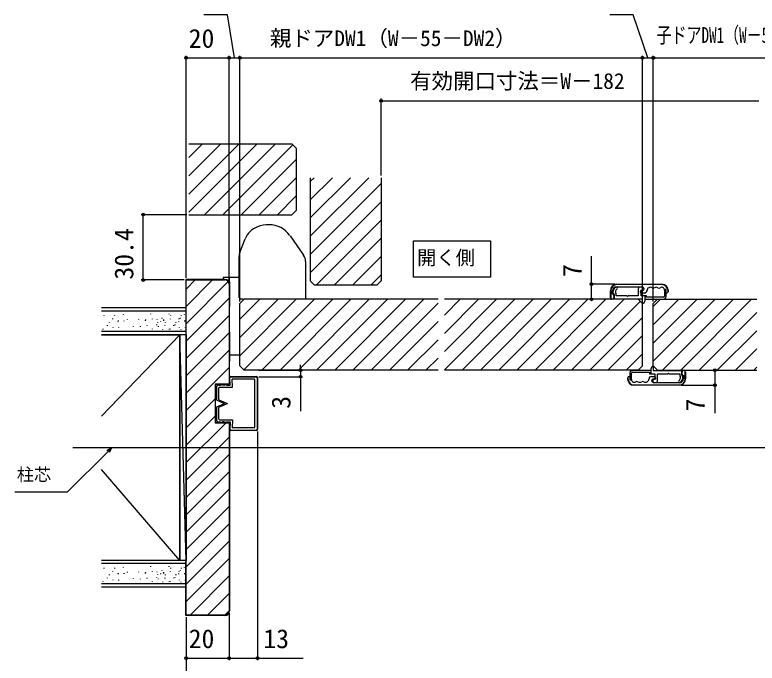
# Model space of a CAD drawing. Units: millimetres, scale not verified. Extents: x -525 to 525, y -783 to 780.
# Drawn here: x -104.8 to 241.1, y -241.5 to 60.2 of the extents above; entities that cross this region are included whole.
import ezdxf
from ezdxf.enums import TextEntityAlignment as Align

# ---------------------------------------------------------------- set-up
doc = ezdxf.new("R2010")
doc.units = ezdxf.units.MM
doc.header["$LTSCALE"] = 4
for name, color, linetype in [('0-2_USER1', 3, 'Continuous'), ('0-4_YKK_12', 2, 'Continuous'), ('0-5_YKK_13', 4, 'Continuous'), ('0-7_YKK_D', 6, 'Continuous'), ('0-9_YSS_K', 3, 'Continuous')]:
    doc.layers.add(name, color=color, linetype=linetype)
doc.styles.add('ＭＳ ゴシック', font='')
doc.styles.get('ＭＳ ゴシック').set_extended_font_data('MS Gothic')

msp = doc.modelspace()

# ---------------------------------------------------------------- linework, layer by layer
at = {"layer": '0-2_USER1'}
msp.add_lwpolyline([(116.89, -44.902), (116.89, -61.915), (81.048, -61.915), (81.048, -44.902)], close=True, dxfattribs=at)
at = {"layer": '0-4_YKK_12'}
for p, q in [((-23.7, 0.2), (24.3, 0.2)), ((-23.7, -6.21), (-17.29, 0.2)), ((-23.7, -14.695), (-8.805, 0.2)), ((-23.7, -23.181), (-0.319, 0.2)), ((-23.7, -31.666), (8.166, 0.2)), ((-16.349, -32.8), (16.651, 0.2)), ((26.3, -1.8), (24.3, 0.2)), ((-7.864, -32.8), (24.718, -0.218)), ((26.3, -1.8), (26.3, -30.8)), ((0.622, -32.8), (26.3, -7.122)), ((9.107, -32.8), (26.3, -15.607)), ((32.9, -15.6), (32.9, -63.6)), ((32.9, -17.377), (34.677, -15.6)), ((32.9, -25.863), (43.163, -15.6)), ((32.9, -34.348), (51.648, -15.6)), ((32.9, -42.833), (60.133, -15.6)), ((65.9, -15.6), (65.9, -63.6)), ((32.9, -51.319), (65.9, -18.319)), ((17.592, -32.8), (26.3, -24.092)), ((32.9, -59.804), (65.9, -26.804)), ((26.3, -30.8), (24.3, -32.8)), ((-23.7, -32.8), (24.3, -32.8)), ((35.589, -65.6), (65.9, -35.289)), ((44.074, -65.6), (65.9, -43.774)), ((52.56, -65.6), (65.9, -52.26)), ((61.045, -65.6), (65.9, -60.745)), ((34.9, -65.6), (32.9, -63.6)), ((63.9, -65.6), (34.9, -65.6)), ((63.9, -65.6), (65.9, -63.6)), ((0.1, -74.2), (2.1, -72.2)), ((0.1, -81.509), (9.409, -72.2)), ((0.1, -89.994), (17.894, -72.2)), ((0.1, -98.479), (26.379, -72.2)), ((1.982, -105.082), (34.865, -72.2)), ((92.4, -72.2), (2.1, -72.2)), ((10.35, -105.2), (43.35, -72.2)), ((18.835, -105.2), (51.835, -72.2)), ((27.32, -105.2), (60.32, -72.2)), ((35.806, -105.2), (68.806, -72.2)), ((44.291, -105.2), (77.291, -72.2)), ((52.776, -105.2), (85.776, -72.2)), ((185.7, -72.2), (95.4, -72.2)), ((95.4, -79.547), (102.747, -72.2)), ((95.4, -88.032), (111.232, -72.2)), ((95.4, -96.517), (119.717, -72.2)), ((95.4, -105.003), (128.203, -72.2)), ((103.688, -105.2), (136.688, -72.2)), ((112.173, -105.2), (145.173, -72.2)), ((120.659, -105.2), (153.659, -72.2)), ((129.144, -105.2), (162.144, -72.2)), ((137.629, -105.2), (170.629, -72.2)), ((146.114, -105.2), (179.114, -72.2)), ((187.7, -74.2), (185.7, -72.2)), ((192.7, -74.2), (194.7, -72.2)), ((192.7, -75.585), (196.085, -72.2)), ((192.7, -84.07), (204.57, -72.2)), ((192.7, -92.556), (213.056, -72.2)), ((192.7, -101.041), (221.541, -72.2)), ((194.7, -72.2), (240.892, -72.2)), ((197.026, -105.2), (230.026, -72.2)), ((205.511, -105.2), (238.511, -72.2)), ((0.1, -103.2), (0.1, -74.2)), ((61.262, -105.2), (92.4, -74.062)), ((154.6, -105.2), (186.65, -73.15)), ((187.7, -103.2), (187.7, -74.2)), ((192.7, -103.2), (192.7, -74.2)), ((213.997, -105.2), (240.892, -78.305)), ((69.747, -105.2), (92.4, -82.547)), ((163.085, -105.2), (187.7, -80.585)), ((171.57, -105.2), (187.7, -89.07)), ((222.482, -105.2), (240.892, -86.79)), ((78.232, -105.2), (92.4, -91.032)), ((230.967, -105.2), (240.892, -95.275)), ((86.717, -105.2), (92.4, -99.517)), ((180.056, -105.2), (187.7, -97.556)), ((0.1, -103.2), (2.1, -105.2)), ((187.7, -103.2), (185.7, -105.2)), ((192.7, -103.2), (194.7, -105.2)), ((92.4, -105.2), (2.1, -105.2)), ((185.7, -105.2), (95.4, -105.2)), ((194.7, -105.2), (240.892, -105.2)), ((239.453, -105.2), (240.892, -103.76)), ((-77.75, -141.2), (374.137, -141.2))]:
    msp.add_line(p, q, dxfattribs=at)
at = {"layer": '0-5_YKK_13'}
for p, q in [((0.037, -50.37), (2.518, -44.069)), ((23.463, -42.685), (29.784, -51.714)), ((-0.311, -71.399), (-0.311, -52.202)), ((30.689, -54.582), (30.689, -72.199)), ((-4.7, -62), (-7.7, -62)), ((-7.7, -62), (-7.7, -63)), ((-4.7, -64), (-4.7, -62)), ((-0.311, -62), (-4.7, -62)), ((-4.7, -64), (-4.7, -75.5)), ((175.703, -65.2), (196.703, -65.2)), ((196.703, -65.35), (175.703, -65.35)), ((172.703, -71.519), (172.703, -68.2)), ((172.853, -68.2), (172.853, -71.75)), ((173.703, -69.7), (173.703, -68.2)), ((175.503, -66.4), (187.403, -66.4)), ((187.183, -66.556), (186.403, -66.556)), ((187.103, -68), (187.903, -68)), ((187.303, -68), (187.59, -68)), ((188.403, -67.4), (188.403, -67.5)), ((198.703, -67.7), (197.889, -67.7)), ((197.903, -67.894), (197.903, -70.756)), ((198.703, -70.756), (198.703, -67.7)), ((199.553, -68.7), (199.553, -68.2)), ((199.703, -68.7), (199.703, -68.2)), ((-0.311, -71.399), (0.489, -72.199)), ((1.689, -72.199), (0.489, -72.199)), ((173.303, -72.2), (173.405, -72.2)), ((174.403, -69.892), (174.403, -72.056)), ((180.4, -70.556), (180.703, -70.86)), ((180.703, -70.86), (181.007, -70.556)), ((187.103, -69.2), (188.703, -69.2)), ((188.703, -72.056), (188.703, -73.056)), ((188.703, -72.056), (197.403, -72.056)), ((197.403, -71.256), (189.503, -71.256)), ((198.703, -69.2), (199.053, -69.2)), ((-4.7, -81.5), (-4.7, -75.5)), ((-4.7, -87.5), (-4.7, -81.5)), ((-4.7, -87.5), (-4.7, -101)), ((-4.7, -98), (0.1, -98)), ((-4.7, -107), (-4.7, -101)), ((181.703, -106.644), (181.703, -109.7)), ((182.503, -109.506), (182.503, -106.644)), ((191.703, -105.344), (183.003, -105.344)), ((183.003, -106.144), (190.903, -106.144)), ((191.703, -105.344), (191.703, -104.344)), ((199.703, -106.54), (199.4, -106.844)), ((200.007, -106.844), (199.703, -106.54)), ((206.003, -107.508), (206.003, -105.344)), ((207.103, -105.2), (207.001, -105.2)), ((207.553, -109.2), (207.553, -105.65)), ((207.703, -105.881), (207.703, -109.2)), ((-4.609, -111.226), (-4.699, -108.728)), ((-4.4, -112.098), (-4.549, -108.719)), ((-4.2, -108.198), (7.8, -108.198)), ((-4.2, -108.348), (7.8, -108.348)), ((6.8, -109.398), (-3.457, -109.398)), ((-3.285, -113.148), (-3.457, -109.398)), ((7.1, -131.698), (7.1, -109.698)), ((8.15, -108.698), (8.15, -132.698)), ((8.3, -108.698), (8.3, -132.698)), ((180.703, -108.7), (180.703, -109.2)), ((180.853, -108.7), (180.853, -109.2)), ((181.703, -108.2), (181.353, -108.2)), ((181.703, -109.7), (182.518, -109.7)), ((193.303, -108.2), (191.703, -108.2)), ((192.003, -110), (192.003, -109.9)), ((193.303, -109.4), (192.503, -109.4)), ((193.103, -109.4), (192.816, -109.4)), ((206.703, -107.7), (206.703, -109.2)), ((-9.7, -111.698), (-10.7, -112.698)), ((-10.7, -119.198), (-10.7, -112.698)), ((-9.7, -111.698), (-9.7, -112.098)), ((-9.7, -112.098), (-9, -112.098)), ((-9.65, -118.885), (-9.65, -113.448)), ((-9.35, -113.148), (-3.285, -113.148)), ((-9, -112.098), (-8, -111.698)), ((-8, -111.698), (-8, -112.098)), ((-7.3, -112.098), (-8, -112.098)), ((-7.3, -112.098), (-6.3, -111.698)), ((-6.3, -111.698), (-6.3, -112.098)), ((-6.2, -112.098), (-4.4, -112.098)), ((183.703, -112.05), (204.703, -112.05)), ((204.703, -112.2), (183.703, -112.2)), ((204.903, -111), (193.003, -111)), ((193.223, -110.844), (194.003, -110.844)), ((-10.7, -119.198), (-7.023, -120.698)), ((-10.7, -122.198), (-7.023, -120.698)), ((-9.463, -119.163), (-5.7, -120.698)), ((-9.463, -122.234), (-5.7, -120.698)), ((-10.7, -128.698), (-10.7, -122.198)), ((-9.65, -127.948), (-9.65, -122.512)), ((-9.7, -129.698), (-10.7, -128.698)), ((-9.7, -129.698), (-9.7, -129.298)), ((-9.7, -129.298), (-9, -129.298)), ((-9.35, -128.248), (-3.285, -128.248)), ((-9, -129.298), (-8, -129.698)), ((-8, -129.698), (-8, -129.298)), ((-7.3, -129.298), (-8, -129.298)), ((-7.3, -129.298), (-6.3, -129.698)), ((-6.3, -129.698), (-6.3, -129.298)), ((-6.2, -129.298), (-4.4, -129.298)), ((-4.7, -129.5), (-4.7, -217.2)), ((-4.699, -132.668), (-4.609, -130.171)), ((-4.4, -129.298), (-4.549, -132.677)), ((-3.285, -128.248), (-3.457, -131.998)), ((-4.2, -133.048), (7.8, -133.048)), ((7.8, -133.198), (-4.2, -133.198)), ((6.8, -131.998), (-3.457, -131.998)), ((-6.9, -219.2), (-24.9, -219.2))]:
    msp.add_line(p, q, dxfattribs=at)
for points in [[(-6.9, -63), (-25.1, -63), (-25.1, -88), (-24.9, -88)], [(-24.9, -219.2), (-24.9, -63.2), (-6.9, -63.2)], [(-11.4, -114.4), (-11.2, -114.4), (-11.2, -111.9), (-4.7, -111.9), (-4.7, -65.2)], [(-4.9, -65.2), (-4.9, -111.7), (-11.4, -111.7), (-11.4, -129.7), (-4.9, -129.7), (-4.9, -217.2)], [(185.703, -67.256), (185.703, -70.556), (181.007, -70.556)], [(188.703, -70.556), (187.003, -70.556), (187.003, -68.3)], [(187.703, -74.056), (187.703, -72.056), (174.403, -72.056)], [(180.4, -70.556), (175.403, -70.556), (175.403, -69.892)], [(189.503, -71.256), (189.503, -70.556), (188.703, -70.556), (188.703, -72.056)], [(192.703, -103.344), (192.703, -105.344), (206.003, -105.344)], [(190.903, -106.144), (190.903, -106.844), (191.703, -106.844), (191.703, -105.344)], [(191.703, -106.844), (193.403, -106.844), (193.403, -109.1)], [(194.703, -110.144), (194.703, -106.844), (199.4, -106.844)], [(200.007, -106.844), (205.003, -106.844), (205.003, -107.508)], [(-4.7, -129.5), (-11.2, -129.5), (-11.2, -127), (-11.4, -127)], [(-6.9, -219.4), (-25.1, -219.4), (-25.1, -194.4), (-24.9, -194.4)]]:
    msp.add_lwpolyline(points, dxfattribs=at)
for centre, radius, start, end in [((13.689, -53.299), 15.8, 90, 110), ((13.689, -49.299), 11.8, 35, 90), ((11.637, -47.661), 9.8, 110, 158.5), ((4.689, -52.202), 5, 158.5, 180), ((25.689, -54.582), 5, 0, 35), ((-6.9, -65.2), 2.2, 0.00001, 89.99999), ((-6.9, -65.2), 2, 0.00001, 89.99999), ((175.703, -68.2), 3, 90, 180), ((175.703, -68.2), 2.85, 90, 180), ((196.703, -68.2), 3, 0, 90), ((196.703, -68.2), 2.85, 0, 90), ((175.503, -68.2), 1.8, 90, 180), ((176.903, -69.028), 3, 124.0562, 180), ((174.403, -69.026), 0.5, 180, 240), ((175.502, -68.691), 0.5, 169.40954, 216.91254), ((176.977, -68.967), 2, 124.0562, 169.40954), ((173.903, -69.892), 1.5, 0, 36.91254), ((175.503, -66.956), 0.5, 315, 124.0562), ((186.403, -67.256), 0.7, 90, 180), ((187.103, -68.6), 0.6, 90, 180), ((187.103, -68.6), 0.6, 180, 270), ((187.303, -68.3), 0.3, 90, 180), ((187.183, -67.376), 0.82, 321.50697, 90), ((187.403, -67.4), 1, 0, 90), ((187.59, -67.7), 0.3, 270, 321.50697), ((187.903, -67.5), 0.5, 270, 0), ((188.703, -68.2), 1, 270, 0), ((191.303, -68.2), 1.6, 56.99128, 180), ((192.653, -66.122), 0.878, 236.99128, 303.00872), ((194.003, -68.2), 1.6, 56.99128, 123.00872), ((195.353, -66.122), 0.878, 236.99128, 305.32907), ((196.609, -67.894), 1.294, 8.62056, 125.32907), ((196.609, -67.894), 1.294, 0, 8.62056), ((199.053, -68.7), 0.5, 270, 0), ((173.303, -71.75), 0.45, 180, 270), ((173.043, -70.889), 1.36, 285.44548, 60.96826), ((173.903, -69.892), 0.5, 0, 60), ((197.403, -70.756), 1.3, 270, 0), ((197.403, -70.756), 0.5, 270, 0), ((187.703, -73.056), 1, 270, 0), ((192.703, -104.344), 1, 90, 180), ((183.003, -106.644), 1.3, 90, 180), ((183.003, -106.644), 0.5, 90, 180), ((207.363, -106.511), 1.36, 105.44548, 240.96826), ((207.103, -105.65), 0.45, 0, 90), ((-4.2, -108.698), 0.5, 90, 183.44813), ((-4.2, -108.698), 0.35, 90, 183.44813), ((6.8, -109.698), 0.3, 0, 90), ((7.8, -108.698), 0.5, 0, 90), ((7.8, -108.698), 0.35, 0, 90), ((183.703, -109.2), 3, 180, 270), ((181.353, -108.7), 0.5, 90, 180), ((183.703, -109.2), 2.85, 180, 270), ((183.797, -109.506), 1.294, 180, 188.62056), ((183.797, -109.506), 1.294, 188.62056, 305.32907), ((185.053, -111.278), 0.878, 56.99128, 125.32907), ((186.403, -109.2), 1.6, 236.99128, 303.00872), ((187.753, -111.278), 0.878, 56.99128, 123.00872), ((189.103, -109.2), 1.6, 236.99128, 0), ((191.703, -109.2), 1, 90, 180), ((192.503, -109.9), 0.5, 90, 180), ((193.003, -110), 1, 180, 270), ((193.223, -110.024), 0.82, 141.50697, 270), ((192.816, -109.7), 0.3, 90, 141.50697), ((193.103, -109.1), 0.3, 270, 0), ((193.303, -108.8), 0.6, 0, 90), ((193.303, -108.8), 0.6, 270, 0), ((194.003, -110.144), 0.7, 270, 0), ((204.903, -110.444), 0.5, 135, 304.0562), ((203.43, -108.433), 2, 304.0562, 349.40954), ((204.703, -109.2), 2.85, 270, 0), ((204.703, -109.2), 3, 270, 0), ((204.903, -109.2), 1.8, 270, 0), ((206.503, -107.508), 1.5, 180, 216.91254), ((203.503, -108.372), 3, 304.0562, 0), ((204.904, -108.709), 0.5, 349.40954, 36.91254), ((206.503, -107.508), 0.5, 180, 240), ((206.003, -108.374), 0.5, 0, 60), ((-9.35, -113.448), 0.3, 90, 180), ((-9.35, -118.885), 0.3, 180, 247.805), ((-9.35, -122.512), 0.3, 112.195, 180), ((-9.35, -127.948), 0.3, 180, 270), ((-4.2, -132.698), 0.5, 176.55187, 270), ((-4.2, -132.698), 0.35, 176.55187, 270), ((6.8, -131.698), 0.3, 270, 0), ((7.8, -132.698), 0.35, 270, 0), ((7.8, -132.698), 0.5, 270, 0), ((-6.9, -217.2), 2.2, 270.00001, 359.99999), ((-6.9, -217.2), 2, 270.00001, 359.99999)]:
    msp.add_arc(centre, radius, start, end, dxfattribs=at)
at = {"layer": '0-7_YKK_D'}
for p, q in [((-24.9, -62.2), (-24.9, 41.2)), ((-24.9, 40.2), (-4.9, 40.2)), ((-4.9, -64.2), (-4.9, 41.2)), ((-4.9, -64.2), (-4.9, 41.2)), ((-4.9, 40.2), (0.1, 40.2)), ((0.1, -73.2), (0.1, 41.2)), ((0.1, -73.2), (0.1, 41.2)), ((0.1, 40.2), (187.7, 40.2)), ((187.7, -73.2), (187.7, 41.2)), ((187.7, -73.2), (187.7, 41.2)), ((187.7, 40.2), (192.7, 40.2)), ((192.7, -73.2), (192.7, 41.2)), ((192.7, -73.2), (192.7, 41.2)), ((192.7, 40.2), (307.7, 40.2)), ((65.9, -14.6), (65.9, 21.2)), ((65.9, 20.2), (241.9, 20.2)), ((-24.7, -32.8), (-45.9, -32.8)), ((-44.9, -63.2), (-44.9, -32.8)), ((-25.9, -63.2), (-45.9, -63.2)), ((174.703, -65.2), (162.923, -65.2)), ((172.303, -72.2), (162.923, -72.2)), ((28.3, -105.2), (28.3, -102.65)), ((8.974, -105.2), (29.3, -105.2)), ((28.3, -105.2), (28.3, -108.201)), ((208.103, -105.2), (222.324, -105.2)), ((8.853, -108.201), (29.3, -108.201)), ((28.3, -108.201), (28.3, -124.256)), ((205.703, -112.2), (222.324, -112.2)), ((8.3, -133.698), (8.3, -240.2)), ((-24.9, -220.2), (-24.9, -260.2)), ((-24.9, -220.2), (-24.9, -240.2)), ((-4.9, -218.234), (-4.9, -240.2)), ((-4.9, -218.234), (-4.9, -240.2)), ((-24.9, -239.2), (-4.9, -239.2))]:
    msp.add_line(p, q, dxfattribs=at)
for points in [[(-2.4, 40.2), (-5.726, 60.2), (-16.68, 60.2)], [(190.2, 40.2), (183.325, 60.2), (172.37, 60.2)], [(163.923, -72.2), (163.923, -65.2), (163.923, -52.173)], [(221.324, -105.2), (221.324, -112.2), (221.324, -125.227)], [(-59.547, -141.2), (-61.35, -143.003), (-80.366, -162.019), (-104.758, -162.019)], [(-61.833, -142.52), (-59.547, -141.2), (-60.867, -143.486)], [(-4.9, -239.2), (8.3, -239.2), (29.577, -239.2)]]:
    msp.add_lwpolyline(points, dxfattribs=at)
for centre in [(-24.9, 40.2), (-4.9, 40.2), (-4.9, 40.2), (0.1, 40.2), (0.1, 40.2), (187.7, 40.2), (187.7, 40.2), (192.7, 40.2), (192.7, 40.2), (65.9, 20.2), (-44.9, -32.8), (-44.9, -63.2), (163.923, -65.2), (163.923, -72.2), (28.3, -105.2), (221.324, -105.2), (28.3, -108.201), (221.324, -112.2), (-24.9, -239.2), (-4.9, -239.2), (-4.9, -239.2), (8.3, -239.2)]:
    msp.add_circle(centre, 0.637, dxfattribs=at)
at = {"layer": '0-9_YSS_K'}
for p, q in [((-24.9, -67.404), (-20.696, -63.2)), ((-24.9, -75.486), (-12.614, -63.2)), ((-24.9, -83.569), (-5.314, -63.982)), ((-24.9, -91.651), (-4.9, -71.651)), ((-25.1, -76.199), (-64.316, -76.199)), ((-25.1, -77.699), (-64.316, -77.699)), ((-54.27, -79.295), (-54.27, -79.495)), ((-41.486, -78.958), (-41.486, -79.158)), ((-33.008, -78.958), (-33.008, -79.158)), ((-25.943, -79.295), (-25.943, -79.495)), ((-63.242, -79.743), (-63.242, -79.943)), ((-60.804, -82.834), (-60.804, -83.034)), ((-59.317, -81.201), (-59.317, -81.401)), ((-58.307, -79.743), (-58.307, -79.943)), ((-56.766, -82.385), (-56.766, -82.585)), ((-56.625, -82.098), (-56.625, -82.298)), ((-53.934, -82.21), (-53.934, -82.41)), ((-52.505, -81.6), (-52.505, -81.8)), ((-47.093, -81.538), (-47.093, -81.738)), ((-43.982, -82.049), (-43.982, -82.249)), ((-43.953, -81.65), (-43.953, -81.85)), ((-40.813, -81.313), (-40.813, -81.513)), ((-38.615, -81.538), (-38.615, -81.738)), ((-38.346, -82.771), (-38.346, -82.971)), ((-36.917, -82.385), (-36.917, -82.585)), ((-36.215, -80.865), (-36.215, -81.065)), ((-35.504, -82.049), (-35.504, -82.249)), ((-35.475, -81.65), (-35.475, -81.85)), ((-34.759, -82.834), (-34.759, -83.034)), ((-32.335, -81.313), (-32.335, -81.513)), ((-32.263, -79.743), (-32.263, -79.943)), ((-29.868, -82.771), (-29.868, -82.971)), ((-29.825, -82.834), (-29.825, -83.034)), ((-28.439, -82.385), (-28.439, -82.585)), ((-28.338, -81.201), (-28.338, -81.401)), ((-27.737, -80.865), (-27.737, -81.065)), ((-27.329, -79.743), (-27.329, -79.943)), ((-25.788, -82.385), (-25.788, -82.585)), ((-25.647, -82.098), (-25.647, -82.298)), ((-24.9, -99.733), (-4.9, -79.733)), ((-63.831, -85.974), (-63.831, -86.174)), ((-61.813, -84.292), (-61.813, -84.492)), ((-59.121, -85.189), (-59.121, -85.389)), ((-56.43, -85.301), (-56.43, -85.501)), ((-49.589, -84.628), (-49.589, -84.828)), ((-46.449, -84.74), (-46.449, -84.94)), ((-43.309, -84.404), (-43.309, -84.604)), ((-40.842, -85.862), (-40.842, -86.062)), ((-38.711, -83.955), (-38.711, -84.155)), ((-37.971, -84.74), (-37.971, -84.94)), ((-35.908, -86.198), (-35.908, -86.398)), ((-34.831, -84.404), (-34.831, -84.604)), ((-32.853, -85.974), (-32.853, -86.174)), ((-32.364, -85.862), (-32.364, -86.062)), ((-30.834, -84.292), (-30.834, -84.492)), ((-30.233, -83.955), (-30.233, -84.155)), ((-28.143, -85.189), (-28.143, -85.389)), ((-27.43, -86.198), (-27.43, -86.398)), ((-25.452, -85.301), (-25.452, -85.501)), ((-25.1, -87.199), (-64.316, -87.199)), ((-25.1, -88.699), (-64.316, -88.699)), ((-64.316, -88.699), (-27.9, -88.7)), ((-27.9, -88.7), (-64.316, -126.509)), ((-27.9, -193.7), (-27.9, -88.7)), ((-24.9, -88.7), (-27.9, -88.7)), ((-24.9, -107.815), (-4.9, -87.815)), ((-24.9, -88.7), (-24.9, -193.7)), ((-24.9, -115.898), (-4.9, -95.898)), ((-24.9, -123.98), (-4.9, -103.98)), ((-24.9, -132.062), (-11.4, -118.562)), ((-24.9, -140.144), (-11.4, -126.644)), ((-24.9, -148.226), (-6.374, -129.7)), ((-24.9, -156.309), (-4.9, -136.309)), ((-24.9, -164.391), (-4.9, -144.391)), ((-27.9, -193.7), (-64.316, -151.444)), ((-24.9, -172.473), (-4.9, -152.473)), ((-24.9, -180.555), (-4.9, -160.555)), ((-24.9, -188.638), (-4.9, -168.638)), ((-24.9, -196.72), (-4.9, -176.72)), ((-24.9, -204.802), (-4.9, -184.802)), ((-24.9, -212.884), (-4.9, -192.884)), ((-27.9, -193.7), (-64.316, -193.701)), ((-25.1, -193.701), (-64.316, -193.701)), ((-25.1, -195.201), (-64.316, -195.201)), ((-54.27, -196.796), (-54.27, -196.996)), ((-41.486, -196.46), (-41.486, -196.66)), ((-33.008, -196.46), (-33.008, -196.66)), ((-24.9, -193.7), (-27.9, -193.7)), ((-25.943, -196.796), (-25.943, -196.996)), ((-63.242, -197.245), (-63.242, -197.445)), ((-60.804, -200.335), (-60.804, -200.535)), ((-59.317, -198.702), (-59.317, -198.902)), ((-58.307, -197.245), (-58.307, -197.445)), ((-56.766, -199.887), (-56.766, -200.087)), ((-56.625, -199.6), (-56.625, -199.8)), ((-53.934, -199.712), (-53.934, -199.912)), ((-52.505, -199.102), (-52.505, -199.302)), ((-47.093, -199.039), (-47.093, -199.239)), ((-43.982, -199.55), (-43.982, -199.75)), ((-43.953, -199.151), (-43.953, -199.351)), ((-40.813, -198.815), (-40.813, -199.015)), ((-38.615, -199.039), (-38.615, -199.239)), ((-38.346, -200.272), (-38.346, -200.472)), ((-36.917, -199.887), (-36.917, -200.087)), ((-36.215, -198.366), (-36.215, -198.566)), ((-35.504, -199.55), (-35.504, -199.75)), ((-35.475, -199.151), (-35.475, -199.351)), ((-34.759, -200.335), (-34.759, -200.535)), ((-32.335, -198.815), (-32.335, -199.015)), ((-32.263, -197.245), (-32.263, -197.445)), ((-29.868, -200.272), (-29.868, -200.472)), ((-29.825, -200.335), (-29.825, -200.535)), ((-28.439, -199.887), (-28.439, -200.087)), ((-28.338, -198.702), (-28.338, -198.902)), ((-27.737, -198.366), (-27.737, -198.566)), ((-27.329, -197.245), (-27.329, -197.445)), ((-25.788, -199.887), (-25.788, -200.087)), ((-25.647, -199.6), (-25.647, -199.8)), ((-63.831, -203.475), (-63.831, -203.675)), ((-61.813, -201.793), (-61.813, -201.993)), ((-59.121, -202.69), (-59.121, -202.89)), ((-56.43, -202.802), (-56.43, -203.002)), ((-49.589, -202.129), (-49.589, -202.329)), ((-46.449, -202.242), (-46.449, -202.442)), ((-43.309, -201.905), (-43.309, -202.105)), ((-40.842, -203.363), (-40.842, -203.563)), ((-38.711, -201.457), (-38.711, -201.657)), ((-37.971, -202.242), (-37.971, -202.442)), ((-35.908, -203.699), (-35.908, -203.899)), ((-34.831, -201.905), (-34.831, -202.105)), ((-32.853, -203.475), (-32.853, -203.675)), ((-32.364, -203.363), (-32.364, -203.563)), ((-30.834, -201.793), (-30.834, -201.993)), ((-30.233, -201.457), (-30.233, -201.657)), ((-28.143, -202.69), (-28.143, -202.89)), ((-27.43, -203.699), (-27.43, -203.899)), ((-25.452, -202.802), (-25.452, -203.002)), ((-23.133, -219.2), (-4.9, -200.967)), ((-25.1, -204.701), (-64.316, -204.701)), ((-25.1, -206.201), (-64.316, -206.201)), ((-15.051, -219.2), (-4.9, -209.049)), ((-6.969, -219.2), (-4.9, -217.131))]:
    msp.add_line(p, q, dxfattribs=at)
msp.add_lwpolyline([(-24.9, -193.7), (-27.9, -88.7), (-27.9, -193.7)], dxfattribs=at)

# ---------------------------------------------------------------- texts
at = {"layer": '0-2_USER1', "style": 'ＭＳ ゴシック'}
msp.add_text('開く側', height=6.598, dxfattribs=at).set_placement((82.634, -58.104), align=Align.BOTTOM_LEFT)
at = {"layer": '0-7_YKK_D', "style": 'ＭＳ ゴシック', "width": 0.7}
msp.add_text('子ドアDW1（W－55－DW1）', height=7.331, dxfattribs=at).set_placement((194.18, 44.944), align=Align.BOTTOM_LEFT)
at = {"layer": '0-7_YKK_D', "style": 'ＭＳ ゴシック'}
for s, height, p in [('20', 8.798, (-23.764, 42.2)), ('親ドアDW1（W－55－DW2）', 7.331, (14.07, 43.45)), ('有効開口寸法＝W－182', 7.331, (79.383, 23.564)), ('柱芯', 5.865, (-103.832, -158.46)), ('20', 8.798, (-23.764, -237.2)), ('13', 8.798, (11.009, -237.2))]:
    msp.add_text(s, height=height, dxfattribs=at).set_placement(p, align=Align.BOTTOM_LEFT)
for s, p in [('30.4', (-46.9, -63.034)), ('7', (161.923, -61.809)), ('3', (26.3, -123.142)), ('7', (219.324, -124.386))]:
    msp.add_text(s, height=8.798, rotation=90, dxfattribs=at).set_placement(p, align=Align.BOTTOM_LEFT)

doc.saveas('drawing.dxf')
